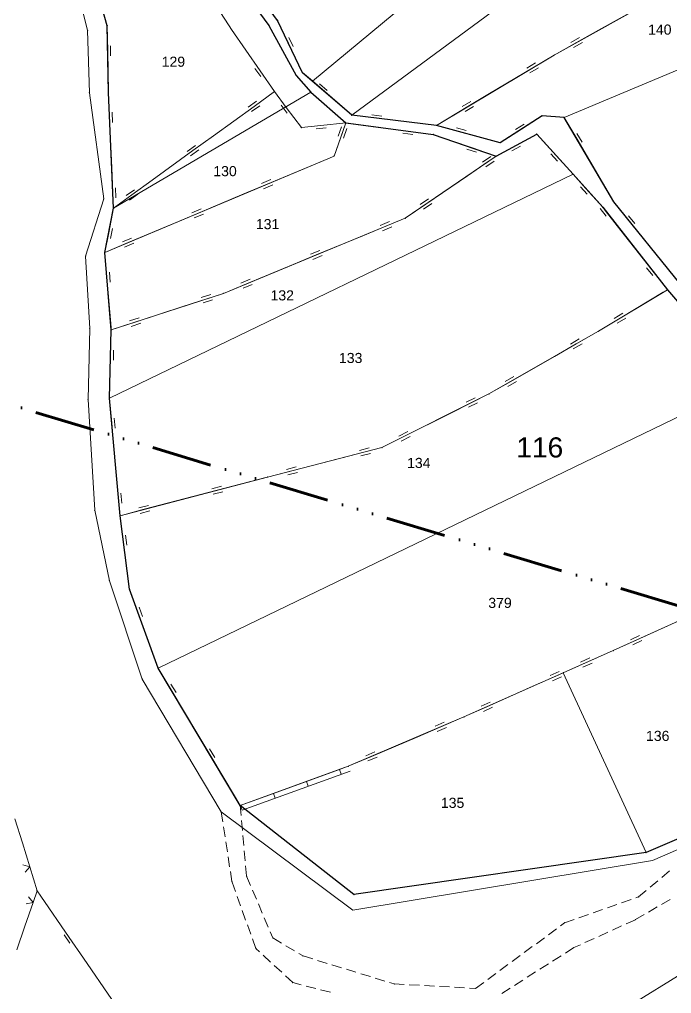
# Model space of a CAD drawing. Header units: millimetres. Extents: x 615240 to 617330, y 4151758 to 4153557.
# Drawn here: x 615885.1 to 616014.8, y 4151946.2 to 4152140 of the extents above; entities that cross this region are included whole.
import ezdxf
from ezdxf.xclip import XClip

# ---------------------------------------------------------------- set-up
doc = ezdxf.new("R2010")
doc.units = ezdxf.units.MM
doc.header["$XCLIPFRAME"] = 2
doc.linetypes.add('ACAD_ISO14W100', pattern=[24, 12, -3, 0, -3, 0, -3, 0, -3])
for name, color, linetype, lineweight in [('02_ADA_ALN_YENI', 7, 'Continuous', 30), ('02_ADA_NO_YENI', 18, 'Continuous', 0), ('03_PARSEL_ALN_ESKI', 18, 'Continuous', 0), ('03_PARSEL_ALN_YENI', 171, 'Continuous', 0), ('03_PARSEL_NO_ESKI', 5, 'Continuous', 0), ('03_PARSEL_SNR_YENI', 5, 'Continuous', 0), ('06_DETAY_SNR_KROKI', 4, 'Continuous', 0), ('06_DETAY_SNR_PAFTA', 26, 'Continuous', 0), ('07_SNRTIP_GECERLI', 30, 'Continuous', 0), ('07_SNRTIP_SABIT', 18, 'Continuous', 0), ('NOKTA_DETAY_YENI', 171, 'Continuous', 0), ('NOKTA_PARSEL_ESKI', 6, 'Continuous', 0), ('NOKTA_PARSEL_YENI', 30, 'Continuous', 0), ('TRAFO_BOLGE_TUM', 254, 'ACAD_ISO14W100', 70)]:
    doc.layers.add(name, color=color, linetype=linetype, lineweight=lineweight)
doc.styles.get("Standard").update_dxf_attribs({"font": 'Arial'})

# ---------------------------------------------------------------- blocks, each defined once
blk = doc.blocks.new('fggg')
at = {"layer": '02_ADA_ALN_YENI', "color": 252}
for points in [[(616092.15, 4152032.97, 0), (616070.96, 4152015.22, 0), (616060.19, 4152024.86, 0), (616051.53, 4152038.58, 0), (616041.07, 4152055.21, 0), (616031.74, 4152068.4, 0), (616025.85, 4152076.73, 0), (616022.21, 4152081.56, 0), (616016.48, 4152087.42, 0), (616003.3, 4152103.7, 0), (615993.45, 4152120.47, 0), (615989.03, 4152120.8, 0), (615980.7, 4152115.46, 0), (615968, 4152118.93, 0), (615951.16, 4152120.94, 0), (615943.35, 4152127.7, 0), (615941.4, 4152129.39, 0), (615936.44, 4152139.81, 0), (615927.62, 4152151.86, 0)], [(615926.23, 4152150.37, 0), (615934.71, 4152138.78, 0), (615940.12, 4152128.86, 0), (615943.01, 4152125.54, 0), (615950.01, 4152119.42, 0), (615967.37, 4152117.12, 0), (615979.93, 4152112.8, 0), (615987.98, 4152117.2, 0), (615995.18, 4152109.21, 0), (616001.09, 4152102.64, 0), (616013.97, 4152086.24, 0), (616023.84, 4152074.67, 0)], [(616036.44, 4151985.74, 0), (616009.71, 4151974.25, 0), (616009.71, 4151974.25, 0), (615951.61, 4151965.91, 0), (615929.01, 4151983.6, 0), (615912.67, 4152010.94, 0), (615907, 4152026.65, 0), (615905.09, 4152041.27, 0), (615902.99, 4152064.64, 0), (615903.35, 4152078.23, 0), (615902.08, 4152093.66, 0), (615903.8, 4152102.43, 0), (615902.78, 4152125.49, 0), (615902.56, 4152138.74, 0), (615898.87, 4152151.82, 0)]]:
    blk.add_polyline3d(points, dxfattribs=at)
at = {"layer": '03_PARSEL_ALN_ESKI', "color": 252}
for p in [(616012.73, 4152137.98), (615916, 4152131.59), (615926.27, 4152109.82), (615934.72, 4152099.28), (615937.65, 4152085.11), (615951.25, 4152072.65), (615964.81, 4152051.77), (615980.95, 4152023.93), (616012.33, 4151997.47), (615971.53, 4151984.15)]:
    blk.add_point(p, dxfattribs=at)
at = {"layer": '03_PARSEL_ALN_YENI', "color": 252}
for points in [[(615915.12, 4152161.26, 0), (615943.07, 4152175.57, 0), (615979, 4152193.67, 0), (615990.4, 4152200.5, 0), (615997.4, 4152203.52, 0), (616016.61, 4152193.34, 0), (616019.02, 4152191.17, 0), (616013.75, 4152186.14, 0), (615943.35, 4152127.7, 0), (615941.4, 4152129.39, 0), (615936.44, 4152139.81, 0), (615927.62, 4152151.86, 0), (615921.49, 4152155.69, 0), (615915.12, 4152161.26, 0)], [(615943.35, 4152127.7, 0), (616013.75, 4152186.14, 0), (616019.02, 4152191.17, 0), (616031.32, 4152180.08, 0), (615951.16, 4152120.94, 0), (615943.35, 4152127.7, 0)], [(616013.35, 4152145.17, 0), (615991.45, 4152132.92, 0), (615968, 4152118.93, 0), (615951.16, 4152120.94, 0), (616031.32, 4152180.08, 0), (616038.47, 4152170.92, 0), (616041.85, 4152166.59, 0), (616013.35, 4152145.17, 0)], [(616013.35, 4152145.17, 0), (616041.85, 4152166.59, 0), (616049.72, 4152156.35, 0), (616043.24, 4152150.42, 0), (616022.07, 4152132.47, 0), (615993.45, 4152120.47, 0), (615989.03, 4152120.8, 0), (615980.7, 4152115.46, 0), (615968, 4152118.93, 0), (615991.45, 4152132.92, 0), (616013.35, 4152145.17, 0)], [(615943.01, 4152125.54, 0), (615903.8, 4152102.43, 0), (615902.78, 4152125.49, 0), (615902.56, 4152138.74, 0), (615898.87, 4152151.82, 0), (615910.44, 4152153.27, 0), (615913.28, 4152159.76, 0), (615920.3, 4152154.08, 0), (615926.23, 4152150.37, 0), (615934.71, 4152138.78, 0), (615940.12, 4152128.86, 0), (615943.01, 4152125.54, 0)], [(615993.45, 4152120.47, 0), (616022.07, 4152132.47, 0), (616034.14, 4152116.02, 0), (616047.04, 4152098.79, 0), (616053.68, 4152086.71, 0), (616031.74, 4152068.4, 0), (616025.85, 4152076.73, 0), (616022.21, 4152081.56, 0), (616016.48, 4152087.42, 0), (616003.3, 4152103.7, 0), (615993.45, 4152120.47, 0)], [(615943.01, 4152125.54, 0), (615950.01, 4152119.42, 0), (615947.65, 4152112.82, 0), (615902.08, 4152093.66, 0), (615903.8, 4152102.43, 0), (615943.01, 4152125.54, 0)], [(615902.08, 4152093.66, 0), (615947.65, 4152112.82, 0), (615950.01, 4152119.42, 0), (615967.37, 4152117.12, 0), (615979.93, 4152112.8, 0), (615961.8, 4152100.45, 0), (615925.64, 4152085.51, 0), (615903.35, 4152078.23, 0), (615902.08, 4152093.66, 0)], [(615995.18, 4152109.21, 0), (615902.99, 4152064.64, 0), (615903.35, 4152078.23, 0), (615925.64, 4152085.51, 0), (615961.8, 4152100.45, 0), (615979.93, 4152112.8, 0), (615987.98, 4152117.2, 0), (615995.18, 4152109.21, 0)], [(616001.09, 4152102.64, 0), (616013.97, 4152086.24, 0), (616000.25, 4152077.98, 0), (615978.47, 4152065.5, 0), (615957.19, 4152054.82, 0), (615934.45, 4152048.94, 0), (615905.09, 4152041.27, 0), (615902.99, 4152064.64, 0), (615995.18, 4152109.21, 0), (616001.09, 4152102.64, 0)], [(616028.92, 4152067.14, 0), (615912.67, 4152010.94, 0), (615907, 4152026.65, 0), (615905.09, 4152041.27, 0), (615934.45, 4152048.94, 0), (615957.19, 4152054.82, 0), (615978.47, 4152065.5, 0), (616000.25, 4152077.98, 0), (616013.97, 4152086.24, 0), (616023.84, 4152074.67, 0), (616028.92, 4152067.14, 0)], [(615912.67, 4152010.94, 0), (616028.92, 4152067.14, 0), (616050.3, 4152035.48, 0), (616033.33, 4152028.17, 0), (616016.83, 4152020.65, 0), (616003.2, 4152014.44, 0), (615993.25, 4152010.02, 0), (615973.48, 4152001.24, 0), (615950.49, 4151991.42, 0), (615929.01, 4151983.6, 0), (615912.67, 4152010.94, 0)], [(616009.71, 4151974.25, 0), (615993.25, 4152010.02, 0), (616003.2, 4152014.44, 0), (616016.83, 4152020.65, 0), (616036.44, 4151985.74, 0), (616009.71, 4151974.25, 0)], [(616009.71, 4151974.25, 0), (615951.61, 4151965.91, 0), (615929.01, 4151983.6, 0), (615950.49, 4151991.42, 0), (615973.48, 4152001.24, 0), (615993.25, 4152010.02, 0), (616009.71, 4151974.25, 0)]]:
    blk.add_polyline3d(points, close=True, dxfattribs=at)
at = {"layer": '03_PARSEL_SNR_YENI', "color": 252}
for p, q in [((615900.23, 4152147.01, 0.95), (615902.56, 4152138.74, 0.95)), ((615930.57, 4152147.82, 0.95), (615936.44, 4152139.81, 0.95)), ((616008.98, 4152142.73, 0.95), (616000.26, 4152137.85, 0.95)), ((615902.56, 4152138.74, 0.95), (615902.64, 4152133.74, 0.95)), ((615936.44, 4152139.81, 0.95), (615938.59, 4152135.29, 0.95)), ((616000.26, 4152137.85, 0.95), (615995.89, 4152135.41, 0.95)), ((615903.19, 4152134.75, 0.95), (615903.22, 4152132.75, 0.95)), ((615938.59, 4152135.29, 0.95), (615941.4, 4152129.39, 0.95)), ((615938.66, 4152136.44, 0.95), (615939.52, 4152134.63, 0.95)), ((615995.89, 4152135.41, 0.95), (615991.45, 4152132.92, 0.95)), ((615996.49, 4152136.39, 0.95), (615994.74, 4152135.41, 0.95)), ((615997.04, 4152135.41, 0.95), (615995.29, 4152134.43, 0.95)), ((615902.64, 4152133.74, 0.95), (615902.78, 4152125.49, 0.95)), ((615991.45, 4152132.92, 0.95), (615987.16, 4152130.36, 0.95)), ((615987.73, 4152131.36, 0.95), (615986.01, 4152130.33, 0.95)), ((615941.4, 4152129.39, 0.95), (615945.18, 4152126.12, 0.95)), ((615987.16, 4152130.36, 0.95), (615978.57, 4152125.24, 0.95)), ((615988.3, 4152130.39, 0.95), (615986.59, 4152129.37, 0.95)), ((615944.79, 4152127.2, 0.95), (615946.3, 4152125.89, 0.95)), ((615902.78, 4152125.49, 0.95), (615903, 4152120.49, 0.95)), ((615945.18, 4152126.12, 0.95), (615951.16, 4152120.94, 0.95)), ((615978.57, 4152125.24, 0.95), (615974.27, 4152122.68, 0.95)), ((615974.84, 4152123.67, 0.95), (615973.13, 4152122.65, 0.95)), ((615903.52, 4152121.52, 0.95), (615903.61, 4152119.52, 0.95)), ((615974.27, 4152122.68, 0.95), (615968, 4152118.93, 0.95)), ((615975.42, 4152122.71, 0.95), (615973.7, 4152121.68, 0.95)), ((615903, 4152120.49, 0.95), (615903.45, 4152110.5, 0.95)), ((615949.33, 4152117.53, 0.95), (615950.01, 4152119.42, 0.95)), ((615952.5, 4152119.09, 0.95), (615950.01, 4152119.42, 0.95)), ((615951.16, 4152120.94, 0.95), (615956.12, 4152120.35, 0.95)), ((615955.19, 4152121.03, 0.95), (615957.18, 4152120.79, 0.95)), ((615956.12, 4152120.35, 0.95), (615966.05, 4152119.17, 0.95)), ((615966.05, 4152119.17, 0.95), (615968, 4152118.93, 0.95)), ((615983.76, 4152118.09, 0.95), (615985.45, 4152119.17, 0.95)), ((615984.91, 4152118.16, 0.95), (615989.03, 4152120.8, 0.95)), ((615989.03, 4152120.8, 0.95), (615993.45, 4152120.47, 0.95)), ((615993.45, 4152120.47, 0.95), (615995.98, 4152116.16, 0.95)), ((615947.65, 4152112.82, 0.95), (615949.33, 4152117.53, 0.95)), ((615948.46, 4152116.77, 0.95), (615949.14, 4152118.66, 0.95)), ((615949.52, 4152116.4, 0.95), (615950.2, 4152118.28, 0.95)), ((615962.41, 4152117.78, 0.95), (615952.5, 4152119.09, 0.95)), ((615963.33, 4152117.09, 0.95), (615961.35, 4152117.35, 0.95)), ((615967.37, 4152117.12, 0.95), (615962.41, 4152117.78, 0.95)), ((615968, 4152118.93, 0.95), (615972.82, 4152117.62, 0.95)), ((615972, 4152118.42, 0.95), (615973.93, 4152117.89, 0.95)), ((615972.82, 4152117.62, 0.95), (615980.7, 4152115.46, 0.95)), ((615980.7, 4152115.46, 0.95), (615984.91, 4152118.16, 0.95)), ((615987.98, 4152117.2, 0.95), (615983.59, 4152114.8, 0.95)), ((615991.83, 4152112.92, 0.95), (615987.98, 4152117.2, 0.95)), ((615995.96, 4152117.31, 0.95), (615996.97, 4152115.58, 0.95)), ((615975.2, 4152114.43, 0.95), (615967.37, 4152117.12, 0.95)), ((615995.98, 4152116.16, 0.95), (616001.04, 4152107.54, 0.95)), ((615975.97, 4152113.57, 0.95), (615974.08, 4152114.22, 0.95)), ((615979.93, 4152112.8, 0.95), (615975.2, 4152114.43, 0.95)), ((615983.59, 4152114.8, 0.95), (615979.93, 4152112.8, 0.95)), ((615984.74, 4152114.79, 0.95), (615982.99, 4152113.83, 0.95)), ((615943.56, 4152111.1, 0.95), (615947.65, 4152112.82, 0.95)), ((615974.19, 4152108.89, 0.95), (615978.33, 4152111.71, 0.95)), ((615977.18, 4152111.61, 0.95), (615978.84, 4152112.73, 0.95)), ((615977.82, 4152110.68, 0.95), (615979.47, 4152111.8, 0.95)), ((615978.33, 4152111.71, 0.95), (615979.93, 4152112.8, 0.95)), ((615992.08, 4152111.8, 0.95), (615990.74, 4152113.29, 0.95)), ((615995.18, 4152109.21, 0.95), (615991.83, 4152112.92, 0.95)), ((615903.45, 4152110.5, 0.95), (615903.67, 4152105.51, 0.95)), ((615934.35, 4152107.23, 0.95), (615943.56, 4152111.1, 0.95)), ((615933.21, 4152107.36, 0.95), (615935.05, 4152108.13, 0.95)), ((615965.93, 4152103.26, 0.95), (615974.19, 4152108.89, 0.95)), ((615997.74, 4152106.35, 0.95), (615995.18, 4152109.21, 0.95)), ((616001.04, 4152107.54, 0.95), (616003.3, 4152103.7, 0.95)), ((615904.18, 4152106.53, 0.95), (615904.27, 4152104.54, 0.95)), ((615929.74, 4152105.29, 0.95), (615934.35, 4152107.23, 0.95)), ((615933.64, 4152106.32, 0.95), (615935.49, 4152107.09, 0.95)), ((615997.99, 4152105.23, 0.95), (615996.65, 4152106.72, 0.95)), ((616001.09, 4152102.64, 0.95), (615997.74, 4152106.35, 0.95)), ((615903.67, 4152105.51, 0.95), (615903.8, 4152102.43, 0.95)), ((615920.52, 4152101.41, 0.95), (615929.74, 4152105.29, 0.95)), ((615964.79, 4152103.16, 0.95), (615966.44, 4152104.29, 0.95)), ((616003.3, 4152103.7, 0.95), (616006.44, 4152099.82, 0.95)), ((615903.8, 4152102.43, 0.95), (615902.84, 4152097.52, 0.95)), ((615919.38, 4152101.54, 0.95), (615921.22, 4152102.32, 0.95)), ((615961.8, 4152100.45, 0.95), (615965.93, 4152103.26, 0.95)), ((615965.42, 4152102.23, 0.95), (615967.07, 4152103.36, 0.95)), ((616001.79, 4152100.83, 0.95), (616000.55, 4152102.41, 0.95)), ((616001.61, 4152101.97, 0.95), (616001.09, 4152102.64, 0.95)), ((616004.7, 4152098.04, 0.95), (616001.61, 4152101.97, 0.95)), ((615915.91, 4152099.47, 0.95), (615920.52, 4152101.41, 0.95)), ((615919.81, 4152100.51, 0.95), (615921.66, 4152101.28, 0.95)), ((615956.85, 4152099.01, 0.95), (615958.69, 4152099.77, 0.95)), ((615957.98, 4152098.87, 0.95), (615961.8, 4152100.45, 0.95)), ((616006.25, 4152100.95, 0.95), (616007.51, 4152099.39, 0.95)), ((616006.44, 4152099.82, 0.95), (616012.74, 4152092.05, 0.95)), ((615903.58, 4152098.39, 0.95), (615903.2, 4152096.43, 0.95)), ((615906.69, 4152095.6, 0.95), (615915.91, 4152099.47, 0.95)), ((615953.36, 4152096.96, 0.95), (615957.98, 4152098.87, 0.95)), ((615957.27, 4152097.97, 0.95), (615959.12, 4152098.74, 0.95)), ((616010.88, 4152090.17, 0.95), (616004.7, 4152098.04, 0.95)), ((615902.84, 4152097.52, 0.95), (615902.08, 4152093.66, 0.95)), ((615905.55, 4152095.73, 0.95), (615907.39, 4152096.51, 0.95)), ((615944.12, 4152093.15, 0.95), (615953.36, 4152096.96, 0.95)), ((615902.08, 4152093.66, 0.95), (615906.69, 4152095.6, 0.95)), ((615905.99, 4152094.69, 0.95), (615907.83, 4152095.47, 0.95)), ((615942.98, 4152093.28, 0.95), (615944.83, 4152094.05, 0.95)), ((615902.08, 4152093.66, 0.95), (615902.49, 4152088.68, 0.95)), ((615939.5, 4152091.24, 0.95), (615944.12, 4152093.15, 0.95)), ((615943.41, 4152092.24, 0.95), (615945.26, 4152093.01, 0.95)), ((616012.74, 4152092.05, 0.95), (616015.88, 4152088.16, 0.95)), ((615930.26, 4152087.42, 0.95), (615939.5, 4152091.24, 0.95)), ((616011.05, 4152089.04, 0.95), (616009.82, 4152090.61, 0.95)), ((616013.97, 4152086.24, 0.95), (616010.88, 4152090.17, 0.95)), ((615902.49, 4152088.68, 0.95), (615903.32, 4152078.71, 0.95)), ((615902.97, 4152089.72, 0.95), (615903.14, 4152087.73, 0.95)), ((615929.12, 4152087.56, 0.95), (615930.97, 4152088.32, 0.95)), ((615925.64, 4152085.51, 0.95), (615930.26, 4152087.42, 0.95)), ((615929.55, 4152086.52, 0.95), (615931.4, 4152087.28, 0.95)), ((616013.1, 4152085.72, 0.95), (616013.97, 4152086.24, 0.95)), ((616014.1, 4152086.08, 0.95), (616013.97, 4152086.24, 0.95)), ((615917.61, 4152082.89, 0.95), (615922.37, 4152084.44, 0.95)), ((615921.24, 4152084.67, 0.95), (615923.14, 4152085.29, 0.95)), ((615922.37, 4152084.44, 0.95), (615925.64, 4152085.51, 0.95)), ((616004.54, 4152080.56, 0.95), (616013.1, 4152085.72, 0.95)), ((616020.6, 4152078.47, 0.95), (616014.1, 4152086.08, 0.95)), ((615908.11, 4152079.79, 0.95), (615917.61, 4152082.89, 0.95)), ((615921.59, 4152083.6, 0.95), (615923.49, 4152084.22, 0.95)), ((615906.98, 4152080.01, 0.95), (615908.88, 4152080.63, 0.95)), ((616000.25, 4152077.98, 0.95), (616004.54, 4152080.56, 0.95)), ((616003.39, 4152080.53, 0.95), (616005.1, 4152081.56, 0.95)), ((616003.97, 4152079.56, 0.95), (616005.68, 4152080.6, 0.95)), ((615903.32, 4152078.71, 0.95), (615903.35, 4152078.23, 0.95)), ((615903.35, 4152078.23, 0.95), (615908.11, 4152079.79, 0.95)), ((615907.33, 4152078.94, 0.95), (615909.23, 4152079.56, 0.95)), ((615903.35, 4152078.23, 0.95), (615903.22, 4152073.24, 0.95)), ((615995.82, 4152075.44, 0.95), (616000.25, 4152077.98, 0.95)), ((615991.48, 4152072.96, 0.95), (615995.82, 4152075.44, 0.95)), ((615994.67, 4152075.43, 0.95), (615996.41, 4152076.43, 0.95)), ((615995.23, 4152074.46, 0.95), (615996.97, 4152075.45, 0.95)), ((615903.22, 4152073.24, 0.95), (615902.99, 4152064.64, 0.95)), ((615903.81, 4152074.22, 0.95), (615903.76, 4152072.22, 0.95)), ((615982.8, 4152067.99, 0.95), (615991.48, 4152072.96, 0.95)), ((615981.66, 4152067.98, 0.95), (615983.39, 4152068.97, 0.95)), ((615978.47, 4152065.5, 0.95), (615982.8, 4152067.99, 0.95)), ((615982.22, 4152067, 0.95), (615983.95, 4152068, 0.95)), ((615975.06, 4152063.79, 0.95), (615978.47, 4152065.5, 0.95)), ((615902.99, 4152064.64, 0.95), (615903.44, 4152059.66, 0.95)), ((615970.6, 4152061.55, 0.95), (615975.06, 4152063.79, 0.95)), ((615973.92, 4152063.85, 0.95), (615975.71, 4152064.75, 0.95)), ((615974.42, 4152062.84, 0.95), (615976.21, 4152063.74, 0.95)), ((615961.66, 4152057.07, 0.95), (615970.6, 4152061.55, 0.95)), ((615903.44, 4152059.66, 0.95), (615904.33, 4152049.7, 0.95)), ((615903.91, 4152060.7, 0.95), (615904.09, 4152058.71, 0.95)), ((615960.51, 4152057.12, 0.95), (615962.3, 4152058.02, 0.95)), ((615957.19, 4152054.82, 0.95), (615961.66, 4152057.07, 0.95)), ((615961.02, 4152056.11, 0.95), (615962.8, 4152057.01, 0.95)), ((615948.98, 4152052.7, 0.95), (615953.82, 4152053.95, 0.95)), ((615952.71, 4152054.24, 0.95), (615954.64, 4152054.75, 0.95)), ((615952.99, 4152053.16, 0.95), (615954.93, 4152053.66, 0.95)), ((615953.82, 4152053.95, 0.95), (615957.19, 4152054.82, 0.95)), ((615939.29, 4152050.2, 0.95), (615948.98, 4152052.7, 0.95)), ((615904.33, 4152049.7, 0.95), (615904.78, 4152044.72, 0.95)), ((615934.45, 4152048.94, 0.95), (615939.29, 4152050.2, 0.95)), ((615938.19, 4152050.49, 0.95), (615940.12, 4152050.99, 0.95)), ((615938.47, 4152049.4, 0.95), (615940.4, 4152049.9, 0.95)), ((615924.44, 4152046.33, 0.95), (615934.11, 4152048.86, 0.95)), ((615934.11, 4152048.86, 0.95), (615934.45, 4152048.94, 0.95)), ((615905.25, 4152045.76, 0.95), (615905.43, 4152043.77, 0.95)), ((615919.6, 4152045.06, 0.95), (615924.44, 4152046.33, 0.95)), ((615923.33, 4152046.62, 0.95), (615925.26, 4152047.12, 0.95)), ((615923.61, 4152045.53, 0.95), (615925.55, 4152046.04, 0.95)), ((615904.78, 4152044.72, 0.95), (615905.09, 4152041.27, 0.95)), ((615909.92, 4152042.54, 0.95), (615919.6, 4152045.06, 0.95)), ((615905.09, 4152041.27, 0.95), (615909.92, 4152042.54, 0.95)), ((615908.81, 4152042.83, 0.95), (615910.75, 4152043.33, 0.95)), ((615909.1, 4152041.74, 0.95), (615911.03, 4152042.24, 0.95)), ((615905.09, 4152041.27, 0.95), (615905.74, 4152036.31, 0.95)), ((615905.74, 4152036.31, 0.95), (615907, 4152026.65, 0.95)), ((615906.16, 4152037.38, 0.95), (615906.42, 4152035.39, 0.95)), ((615907, 4152026.65, 0.95), (615908.7, 4152021.95, 0.95)), ((615908.89, 4152023.08, 0.95), (615909.57, 4152021.2, 0.95)), ((615908.7, 4152021.95, 0.95), (615912.09, 4152012.54, 0.95)), ((616007.75, 4152016.52, 0.95), (616016.83, 4152020.65, 0.95)), ((616003.2, 4152014.44, 0.95), (616007.75, 4152016.52, 0.95)), ((616006.61, 4152016.61, 0.95), (616008.43, 4152017.44, 0.95)), ((616007.08, 4152015.59, 0.95), (616008.9, 4152016.42, 0.95)), ((615912.09, 4152012.54, 0.95), (615912.67, 4152010.94, 0.95)), ((615996.68, 4152012.16, 0.95), (615998.51, 4152012.97, 0.95)), ((615997.82, 4152012.05, 0.95), (616003.2, 4152014.44, 0.95)), ((615912.67, 4152010.94, 0.95), (615915.24, 4152006.64, 0.95)), ((615993.25, 4152010.02, 0.95), (615997.82, 4152012.05, 0.95)), ((615997.14, 4152011.13, 0.95), (615998.97, 4152011.95, 0.95)), ((615987.19, 4152007.33, 0.95), (615991.76, 4152009.36, 0.95)), ((615990.61, 4152009.47, 0.95), (615992.44, 4152010.28, 0.95)), ((615991.07, 4152008.44, 0.95), (615992.9, 4152009.25, 0.95)), ((615991.76, 4152009.36, 0.95), (615993.25, 4152010.02, 0.95)), ((615915.21, 4152007.79, 0.95), (615916.23, 4152006.07, 0.95)), ((615978.05, 4152003.27, 0.95), (615987.19, 4152007.33, 0.95)), ((615915.24, 4152006.64, 0.95), (615920.37, 4151998.06, 0.95)), ((615973.48, 4152001.24, 0.95), (615978.05, 4152003.27, 0.95)), ((615976.91, 4152003.38, 0.95), (615978.73, 4152004.19, 0.95)), ((615977.36, 4152002.35, 0.95), (615979.19, 4152003.16, 0.95)), ((615968.89, 4151999.28, 0.95), (615973.48, 4152001.24, 0.95)), ((615964.29, 4151997.31, 0.95), (615968.89, 4151999.28, 0.95)), ((615967.75, 4151999.4, 0.95), (615969.58, 4152000.19, 0.95)), ((615968.19, 4151998.37, 0.95), (615970.03, 4151999.15, 0.95)), ((615920.37, 4151998.06, 0.95), (615922.93, 4151993.77, 0.95)), ((615955.09, 4151993.39, 0.95), (615964.29, 4151997.31, 0.95)), ((615922.9, 4151994.91, 0.95), (615923.93, 4151993.2, 0.95)), ((615922.93, 4151993.77, 0.95), (615928.06, 4151985.18, 0.95)), ((615950.49, 4151991.42, 0.95), (615955.09, 4151993.39, 0.95)), ((615953.95, 4151993.51, 0.95), (615955.79, 4151994.3, 0.95)), ((615954.39, 4151992.48, 0.95), (615956.23, 4151993.26, 0.95)), ((615948.74, 4151990.79, 0.95), (615950.49, 4151991.42, 0.95)), ((615929.35, 4151982.66, 0.95), (615950.84, 4151990.48, 0.95)), ((615942.17, 4151988.39, 0.95), (615948.74, 4151990.79, 0.95)), ((615948.74, 4151990.79, 0.95), (615949.09, 4151989.85, 0.95)), ((615935.59, 4151985.99, 0.95), (615942.17, 4151988.39, 0.95)), ((615942.17, 4151988.39, 0.95), (615942.51, 4151987.45, 0.95)), ((615929.01, 4151983.6, 0.95), (615935.59, 4151985.99, 0.95)), ((615935.59, 4151985.99, 0.95), (615935.93, 4151985.05, 0.95)), ((615928.06, 4151985.18, 0.95), (615929.01, 4151983.6, 0.95)), ((615929.01, 4151983.6, 0.95), (615929.35, 4151982.66, 0.95))]:
    blk.add_line(p, q, dxfattribs=at)
for p in [(615902.56, 4152138.74, 616), (615902.56, 4152138.74, 616), (615936.44, 4152139.81, 624.35), (615936.44, 4152139.81, 624.35), (615991.45, 4152132.92, 625.67), (615991.45, 4152132.92, 625.67), (615941.4, 4152129.39, 624.37), (615941.4, 4152129.39, 624.37), (615902.78, 4152125.49, 616.13), (615902.78, 4152125.49, 616.13), (615950.01, 4152119.42, 624.81), (615950.01, 4152119.42, 624.81), (615951.16, 4152120.94, 624.34), (615951.16, 4152120.94, 624.34), (615989.03, 4152120.8, 625.47), (615989.03, 4152120.8, 625.47), (615993.45, 4152120.47, 625.47), (615993.45, 4152120.47, 625.7), (615968, 4152118.93, 624.36), (615968, 4152118.93, 624.36), (615968, 4152118.93, 624.36), (615987.98, 4152117.2, 624.29), (615987.98, 4152117.2, 624.29), (615967.37, 4152117.12, 623.97), (615967.37, 4152117.12, 623.97), (615980.7, 4152115.46, 624.64), (615980.7, 4152115.46, 624.64), (615947.65, 4152112.82, 616.53), (615947.65, 4152112.82, 616.53), (615979.93, 4152112.8, 624.3), (615979.93, 4152112.8, 624.3), (615979.93, 4152112.8, 624.3), (615995.18, 4152109.21, 624.42), (615995.18, 4152109.21, 624.29), (616003.3, 4152103.7, 625.7), (616003.3, 4152103.7, 625.7), (615903.8, 4152102.43, 634.98), (615903.8, 4152102.43, 634.98), (616001.09, 4152102.64, 624.42), (616001.09, 4152102.64, 624.42), (615961.8, 4152100.45, 625.48), (615961.8, 4152100.45, 625.48), (615902.08, 4152093.66, 617.21), (615902.08, 4152093.66, 617.21), (615902.08, 4152093.66, 617.21), (616013.97, 4152086.24, 624.26), (616013.97, 4152086.24, 624.26), (616013.97, 4152086.24, 624.26), (615925.64, 4152085.51, 617.23), (615925.64, 4152085.51, 617.23), (615903.35, 4152078.23, 617.17), (615903.35, 4152078.23, 617.17), (615903.35, 4152078.23, 617.17), (616000.25, 4152077.98, 623.51), (616000.25, 4152077.98, 623.51), (615978.47, 4152065.5, 622.25), (615978.47, 4152065.5, 622.25), (615902.99, 4152064.64, 617.02), (615902.99, 4152064.64, 617.02), (615957.19, 4152054.82, 617.45), (615957.19, 4152054.82, 617.45), (615934.45, 4152048.94, 617.35), (615934.45, 4152048.94, 617.35), (615905.09, 4152041.27, 617.1), (615905.09, 4152041.27, 617.1), (615905.09, 4152041.27, 617.1), (615907, 4152026.65, 617.16), (615907, 4152026.65, 617.16), (616003.2, 4152014.44, 622.09), (616003.2, 4152014.44, 622.09), (615912.67, 4152010.94, 617.61), (615912.67, 4152010.94, 617.61), (615993.25, 4152010.02, 620.51), (615993.25, 4152010.02, 622.09), (615973.48, 4152001.24, 620.51), (615973.48, 4152001.24, 620.51), (615950.49, 4151991.42, 619.62), (615950.49, 4151991.42, 619.62), (615929.01, 4151983.6, 618.41), (615929.01, 4151983.6, 618.41)]:
    blk.add_point(p, dxfattribs=at)
at = {"layer": '06_DETAY_SNR_KROKI', "color": 252}
for p, q in [((615926.8, 4152138.71, 0.95), (615924.09, 4152142.91, 0.95)), ((615927.28, 4152138, 0.95), (615926.8, 4152138.71, 0.95)), ((615932.95, 4152129.77, 0.95), (615927.28, 4152138, 0.95)), ((615933.06, 4152128.62, 0.95), (615931.92, 4152130.27, 0.95)), ((615935.79, 4152125.65, 0.95), (615932.95, 4152129.77, 0.95)), ((615935.79, 4152125.65, 0.95), (615931.74, 4152122.71, 0.95)), ((615938.16, 4152122.48, 0.95), (615935.79, 4152125.65, 0.95)), ((615932.22, 4152123.75, 0.95), (615930.6, 4152122.58, 0.95)), ((615931.74, 4152122.71, 0.95), (615923.65, 4152116.83, 0.95)), ((615932.88, 4152122.84, 0.95), (615931.26, 4152121.67, 0.95)), ((615938.3, 4152121.34, 0.95), (615937.11, 4152122.94, 0.95)), ((615941.15, 4152118.47, 0.95), (615938.16, 4152122.48, 0.95)), ((615950.01, 4152119.42, 0.95), (615945.04, 4152118.89, 0.95)), ((615945.04, 4152118.89, 0.95), (615941.15, 4152118.47, 0.95)), ((615946.09, 4152118.44, 0.95), (615944.1, 4152118.22, 0.95)), ((615923.65, 4152116.83, 0.95), (615919.6, 4152113.9, 0.95)), ((615919.6, 4152113.9, 0.95), (615911.51, 4152108.02, 0.95)), ((615920.08, 4152114.94, 0.95), (615918.46, 4152113.76, 0.95)), ((615920.74, 4152114.03, 0.95), (615919.12, 4152112.85, 0.95)), ((615911.51, 4152108.02, 0.95), (615907.46, 4152105.08, 0.95)), ((615907.94, 4152106.13, 0.95), (615906.32, 4152104.95, 0.95)), ((615907.46, 4152105.08, 0.95), (615903.8, 4152102.43, 0.95)), ((615908.6, 4152105.22, 0.95), (615906.99, 4152104.04, 0.95)), ((615885.66, 4151976.21, 0.95), (615884.19, 4151980.98, 0.95)), ((615887.13, 4151971.43, 0.95), (615885.66, 4151976.21, 0.95)), ((615885.75, 4151971.79, 0.95), (615887.13, 4151971.43, 0.95)), ((615887.13, 4151971.43, 0.95), (615886.19, 4151970.35, 0.95)), ((615888.6, 4151966.65, 0.95), (615887.13, 4151971.43, 0.95)), ((615887.81, 4151964.35, 0.95), (615888.6, 4151966.65, 0.95)), ((615889.32, 4151965.61, 0.95), (615888.6, 4151966.65, 0.95)), ((615886.17, 4151959.63, 0.95), (615887.81, 4151964.35, 0.95)), ((615887.81, 4151964.35, 0.95), (615886.41, 4151964.04, 0.95)), ((615886.9, 4151965.46, 0.95), (615887.81, 4151964.35, 0.95)), ((615894.98, 4151957.36, 0.95), (615889.32, 4151965.61, 0.95)), ((615884.54, 4151954.9, 0.95), (615886.17, 4151959.63, 0.95)), ((615895.08, 4151956.22, 0.95), (615893.95, 4151957.87, 0.95)), ((615897.81, 4151953.24, 0.95), (615894.98, 4151957.36, 0.95)), ((615903.47, 4151945, 0.95), (615897.81, 4151953.24, 0.95))]:
    blk.add_line(p, q, dxfattribs=at)
for p in [(615926.8, 4152138.71, 616.35), (615926.8, 4152138.71, 616.35), (615935.79, 4152125.65, 616.45), (615935.79, 4152125.65, 616.45), (615935.79, 4152125.65, 616.45), (615950.01, 4152119.42, 624.81), (615941.15, 4152118.47, 617.83), (615941.15, 4152118.47, 617.83), (615903.8, 4152102.43, 634.98), (615888.6, 4151966.65, 620.27), (615888.6, 4151966.65, 620.27), (615888.6, 4151966.65, 620.27)]:
    blk.add_point(p, dxfattribs=at)
at = {"layer": '06_DETAY_SNR_PAFTA', "color": 252}
for p, q in [((615898.65, 4152137.79, 615.15), (615894.83, 4152152.77, 615.35)), ((615899, 4152125.43, 615.8), (615898.65, 4152137.79, 615.15)), ((615901.86, 4152104.28, 616.69), (615899, 4152125.43, 615.8)), ((615898.25, 4152092.93, 616.9), (615901.86, 4152104.28, 616.69)), ((615899.05, 4152078.53, 617.12), (615898.25, 4152092.93, 616.9)), ((615898.74, 4152064.42, 616.18), (615899.05, 4152078.53, 617.12)), ((615900.05, 4152042.35, 616.29), (615898.74, 4152064.42, 616.18)), ((615902.99, 4152028.33, 617.12), (615900.05, 4152042.35, 616.29)), ((615909.52, 4152008.77, 616.75), (615902.99, 4152028.33, 617.12)), ((615925.23, 4151982.35, 617.51), (615909.52, 4152008.77, 616.75)), ((615929.01, 4151983.6, 0.95), (615929.19, 4151981.6, 0.95)), ((616011.02, 4151972.7, 399.13), (616039.34, 4151984.95, 435.74)), ((615925.23, 4151982.35, 617.51), (615951.37, 4151962.82, 417.9)), ((615925.53, 4151980.34, 0.95), (615925.23, 4151982.32, 0.95)), ((615929.27, 4151980.61, 0.95), (615929.45, 4151978.62, 0.95)), ((616004.71, 4151942.73, 510.91), (616067.32, 4151981.36, 489.26)), ((615925.98, 4151977.38, 0.95), (615925.68, 4151979.35, 0.95)), ((615926.44, 4151974.41, 0.95), (615926.14, 4151976.39, 0.95)), ((615929.54, 4151977.62, 0.95), (615929.71, 4151975.63, 0.95)), ((615929.8, 4151974.63, 0.95), (615929.97, 4151972.64, 0.95)), ((615926.89, 4151971.44, 0.95), (615926.59, 4151973.42, 0.95)), ((615951.37, 4151962.82, 417.9), (616011.02, 4151972.7, 399.13)), ((615927.34, 4151968.48, 0.95), (615927.04, 4151970.46, 0.95)), ((615930.06, 4151971.64, 0.95), (615930.24, 4151969.65, 0.95)), ((616012.82, 4151969.31, 0.95), (616014.35, 4151970.6, 0.95)), ((615928.05, 4151966.48, 0.95), (615927.38, 4151968.36, 0.95)), ((615930.25, 4151969.56, 0.95), (615931.03, 4151967.72, 0.95)), ((616010.53, 4151967.37, 0.95), (616012.05, 4151968.66, 0.95)), ((615931.42, 4151966.8, 0.95), (615932.21, 4151964.96, 0.95)), ((616008.23, 4151965.44, 0.95), (616009.76, 4151966.73, 0.95)), ((615929.06, 4151963.66, 0.95), (615928.39, 4151965.54, 0.95)), ((616004.84, 4151964.25, 0.95), (616006.73, 4151964.91, 0.95)), ((616007.67, 4151965.24, 0.95), (616008.23, 4151965.44, 0.95)), ((616014.52, 4151964.94, 0.95), (616012.79, 4151963.93, 0.95)), ((615930.07, 4151960.83, 0.95), (615929.4, 4151962.72, 0.95)), ((615932.6, 4151964.04, 0.95), (615933.38, 4151962.2, 0.95)), ((615999.18, 4151962.26, 0.95), (616001.06, 4151962.92, 0.95)), ((616002.01, 4151963.26, 0.95), (616003.9, 4151963.92, 0.95)), ((616011.92, 4151963.43, 0.95), (616010.2, 4151962.42, 0.95)), ((615933.77, 4151961.28, 0.95), (615934.56, 4151959.44, 0.95)), ((615992.72, 4151959.69, 0.95), (615993.51, 4151960.28, 0.95)), ((615993.51, 4151960.28, 0.95), (615995.4, 4151960.94, 0.95)), ((615996.35, 4151961.27, 0.95), (615998.23, 4151961.93, 0.95)), ((616007.58, 4151960.89, 0.95), (616005.76, 4151960.07, 0.95)), ((616009.33, 4151961.92, 0.95), (616007.6, 4151960.91, 0.95)), ((615931.09, 4151958.01, 0.95), (615930.41, 4151959.89, 0.95)), ((615934.95, 4151958.52, 0.95), (615935.48, 4151957.27, 0.95)), ((615990.3, 4151957.91, 0.95), (615991.91, 4151959.1, 0.95)), ((616002.11, 4151958.41, 0.95), (616000.29, 4151957.59, 0.95)), ((616004.85, 4151959.65, 0.95), (616003.02, 4151958.83, 0.95)), ((615932.1, 4151955.18, 0.95), (615931.42, 4151957.07, 0.95)), ((615935.48, 4151957.27, 0.95), (615937.2, 4151956.24, 0.95)), ((615987.89, 4151956.13, 0.95), (615989.5, 4151957.32, 0.95)), ((615999.38, 4151957.17, 0.95), (615997.56, 4151956.35, 0.95)), ((615932.83, 4151954.5, 0.95), (615932.1, 4151955.18, 0.95)), ((615938.06, 4151955.73, 0.95), (615939.78, 4151954.71, 0.95)), ((615985.47, 4151954.35, 0.95), (615987.08, 4151955.54, 0.95)), ((615995.34, 4151955.34, 0.95), (615993.66, 4151954.26, 0.95)), ((615996.65, 4151955.93, 0.95), (615995.34, 4151955.34, 0.95)), ((615935.03, 4151952.47, 0.95), (615933.56, 4151953.83, 0.95)), ((615940.64, 4151954.2, 0.95), (615941.5, 4151953.68, 0.95)), ((615941.5, 4151953.68, 0.95), (615943.42, 4151953.1, 0.95)), ((615944.37, 4151952.8, 0.95), (615946.28, 4151952.21, 0.95)), ((615983.06, 4151952.57, 0.95), (615984.67, 4151953.76, 0.95)), ((615992.81, 4151953.73, 0.95), (615991.12, 4151952.66, 0.95)), ((615937.24, 4151950.43, 0.95), (615935.77, 4151951.79, 0.95)), ((615947.24, 4151951.92, 0.95), (615949.15, 4151951.33, 0.95)), ((615950.11, 4151951.04, 0.95), (615952.02, 4151950.45, 0.95)), ((615980.64, 4151950.79, 0.95), (615982.25, 4151951.98, 0.95)), ((615990.28, 4151952.12, 0.95), (615988.59, 4151951.05, 0.95)), ((615939.44, 4151948.4, 0.95), (615937.97, 4151949.75, 0.95)), ((615952.98, 4151950.16, 0.95), (615954.89, 4151949.57, 0.95)), ((615955.84, 4151949.28, 0.95), (615957.76, 4151948.69, 0.95)), ((615978.23, 4151949.02, 0.95), (615979.84, 4151950.2, 0.95)), ((615985.22, 4151948.9, 0.95), (615983.53, 4151947.83, 0.95)), ((615987.75, 4151950.51, 0.95), (615986.06, 4151949.44, 0.95)), ((615941.12, 4151947.96, 0.95), (615939.44, 4151948.4, 0.95)), ((615944.02, 4151947.21, 0.95), (615942.08, 4151947.71, 0.95)), ((615946.92, 4151946.46, 0.95), (615944.99, 4151946.96, 0.95)), ((615958.71, 4151948.4, 0.95), (615959.62, 4151948.12, 0.95)), ((615959.62, 4151948.12, 0.95), (615961.62, 4151948.01, 0.95)), ((615962.62, 4151947.96, 0.95), (615964.62, 4151947.85, 0.95)), ((615965.62, 4151947.79, 0.95), (615967.61, 4151947.68, 0.95)), ((615968.61, 4151947.63, 0.95), (615970.61, 4151947.52, 0.95)), ((615971.61, 4151947.47, 0.95), (615973.6, 4151947.36, 0.95)), ((615974.6, 4151947.3, 0.95), (615975.81, 4151947.24, 0.95)), ((615975.81, 4151947.24, 0.95), (615977.42, 4151948.42, 0.95)), ((615982.69, 4151947.29, 0.95), (615981, 4151946.22, 0.95))]:
    blk.add_line(p, q, dxfattribs=at)
for p in [(615929.01, 4151983.6, 618.41), (615925.23, 4151982.35, 617.51), (615927.34, 4151968.48, 617.84), (615927.34, 4151968.48, 617.84), (615930.25, 4151969.56, 618.34), (615930.25, 4151969.56, 618.34), (616008.23, 4151965.44, 618.69), (616008.23, 4151965.44, 618.69), (615993.51, 4151960.28, 618.24), (615993.51, 4151960.28, 618.24), (616007.58, 4151960.89, 617.98), (616007.58, 4151960.89, 617.98), (615935.48, 4151957.27, 619.41), (615935.48, 4151957.27, 619.41), (615932.1, 4151955.18, 617.72), (615932.1, 4151955.18, 617.72), (615995.34, 4151955.34, 618.03), (615995.34, 4151955.34, 618.03), (615941.5, 4151953.68, 617.92), (615941.5, 4151953.68, 617.92), (615939.44, 4151948.4, 617.47), (615939.44, 4151948.4, 617.47), (615959.62, 4151948.12, 617.95), (615959.62, 4151948.12, 617.95), (615975.81, 4151947.24, 618.16), (615975.81, 4151947.24, 618.16)]:
    blk.add_point(p, dxfattribs=at)
at = {"layer": '07_SNRTIP_GECERLI', "color": 252}
for points in [[(615943.35, 4152127.7, 0), (616013.75, 4152186.14, 0), (616019.02, 4152191.17, 0)], [(615951.16, 4152120.94, 624.34), (616031.32, 4152180.08, 628.96)], [(615913.28, 4152159.76, 0), (615920.3, 4152154.08, 0), (615926.23, 4152150.37, 0), (615934.71, 4152138.78, 0), (615940.12, 4152128.86, 0), (615943.01, 4152125.54, 0)], [(615993.45, 4152120.47, 0), (616022.07, 4152132.47, 626.93)], [(615903.8, 4152102.43, 634.98), (615943.01, 4152125.54, 0)], [(615943.01, 4152125.54, 0), (615950.01, 4152119.42, 624.81)], [(615902.99, 4152064.64, 617.02), (615995.18, 4152109.21, 0)], [(615912.67, 4152010.94, 617.61), (616028.92, 4152067.14, 0)], [(616009.71, 4151974.25, 0), (615993.25, 4152010.02, 0)], [(616036.44, 4151985.74, 0), (616009.71, 4151974.25, 0)], [(615929.01, 4151983.6, 618.41), (615951.61, 4151965.91, 0)], [(615951.61, 4151965.91, 0), (616009.71, 4151974.25, 0)]]:
    blk.add_polyline3d(points, dxfattribs=at)
at = {"layer": '07_SNRTIP_SABIT', "color": 252}
for points in [[(615968, 4152118.93, 624.36), (615991.45, 4152132.92, 625.67), (616013.35, 4152145.17, 626.93), (616041.85, 4152166.59, 629.01)], [(615915.12, 4152161.26, 623.74), (615921.49, 4152155.69, 623.9), (615927.62, 4152151.86, 624.38), (615936.44, 4152139.81, 624.35), (615941.4, 4152129.39, 0), (615943.35, 4152127.7, 624.37)], [(615903.8, 4152102.43, 634.98), (615902.78, 4152125.49, 616.13), (615902.56, 4152138.74, 616), (615898.87, 4152151.82, 616.12)], [(615943.35, 4152127.7, 624.37), (615951.16, 4152120.94, 624.34)], [(615902.08, 4152093.66, 617.21), (615947.65, 4152112.82, 616.53), (615950.01, 4152119.42, 624.81)], [(615979.93, 4152112.8, 624.3), (615967.37, 4152117.12, 623.97), (615950.01, 4152119.42, 624.81)], [(615951.16, 4152120.94, 624.34), (615968, 4152118.93, 624.36)], [(615968, 4152118.93, 624.36), (615980.7, 4152115.46, 624.64), (615989.03, 4152120.8, 625.47), (615993.45, 4152120.47, 625.47)], [(615993.45, 4152120.47, 0), (616003.3, 4152103.7, 625.7), (616016.48, 4152087.42, 625.73), (616022.21, 4152081.56, 625.66), (616025.85, 4152076.73, 625.8), (616031.74, 4152068.4, 625.8)], [(615979.93, 4152112.8, 624.3), (615987.98, 4152117.2, 624.29), (615995.18, 4152109.21, 624.29)], [(615903.35, 4152078.23, 617.17), (615925.64, 4152085.51, 617.23), (615961.8, 4152100.45, 625.48), (615979.93, 4152112.8, 624.3)], [(616013.97, 4152086.24, 624.26), (616001.09, 4152102.64, 624.42), (615995.18, 4152109.21, 624.42)], [(615902.08, 4152093.66, 617.21), (615903.8, 4152102.43, 634.98)], [(615902.08, 4152093.66, 617.21), (615903.35, 4152078.23, 617.17)], [(615905.09, 4152041.27, 617.1), (615934.45, 4152048.94, 617.35), (615957.19, 4152054.82, 617.45), (615978.47, 4152065.5, 622.25), (616000.25, 4152077.98, 623.51), (616013.97, 4152086.24, 624.26)], [(616013.97, 4152086.24, 624.26), (616023.84, 4152074.67, 624.43), (616028.92, 4152067.14, 624.43)], [(615903.35, 4152078.23, 617.17), (615902.99, 4152064.64, 617.02)], [(615902.99, 4152064.64, 617.02), (615905.09, 4152041.27, 617.1)], [(615905.09, 4152041.27, 617.1), (615907, 4152026.65, 617.16), (615912.67, 4152010.94, 617.61)], [(615993.25, 4152010.02, 0), (616003.2, 4152014.44, 622.09), (616016.83, 4152020.65, 622.09)], [(615912.67, 4152010.94, 617.61), (615929.01, 4151983.6, 618.41)], [(615929.01, 4151983.6, 618.41), (615950.49, 4151991.42, 619.62), (615973.48, 4152001.24, 620.51), (615993.25, 4152010.02, 620.51)]]:
    blk.add_polyline3d(points, dxfattribs=at)
at = {"layer": 'NOKTA_DETAY_YENI', "color": 252}
for p in [(615926.8, 4152138.71, 616.35), (615898.65, 4152137.79, 615.15), (615899, 4152125.43, 615.8), (615935.79, 4152125.65, 616.45), (615941.15, 4152118.47, 617.83), (615901.86, 4152104.28, 616.69), (615898.25, 4152092.93, 616.9), (615899.05, 4152078.53, 617.12), (615898.74, 4152064.42, 616.18), (615900.05, 4152042.35, 616.29), (615902.99, 4152028.33, 617.12), (615909.52, 4152008.77, 616.75), (615925.23, 4151982.35, 617.51), (615927.34, 4151968.48, 617.84), (615930.25, 4151969.56, 618.34), (615888.6, 4151966.65, 620.27), (616008.23, 4151965.44, 618.69), (615993.51, 4151960.28, 618.24), (616007.58, 4151960.89, 617.98), (615935.48, 4151957.27, 619.41), (615932.1, 4151955.18, 617.72), (615995.34, 4151955.34, 618.03), (615941.5, 4151953.68, 617.92), (615939.44, 4151948.4, 617.47), (615959.62, 4151948.12, 617.95), (615975.81, 4151947.24, 618.16)]:
    blk.add_point(p, dxfattribs=at)
at = {"layer": 'NOKTA_PARSEL_ESKI', "color": 252}
for p in [(615934.71, 4152138.78), (615940.12, 4152128.86), (615943.01, 4152125.54), (616009.71, 4151974.25), (615951.61, 4151965.91)]:
    blk.add_point(p, dxfattribs=at)
at = {"layer": 'NOKTA_PARSEL_YENI', "color": 252}
for p in [(615902.56, 4152138.74, 616), (615936.44, 4152139.81, 624.35), (615991.45, 4152132.92, 625.67), (615941.4, 4152129.39), (615943.35, 4152127.7, 624.37), (615902.78, 4152125.49, 616.13), (615950.01, 4152119.42, 624.81), (615951.16, 4152120.94, 624.34), (615989.03, 4152120.8, 625.47), (615993.45, 4152120.47), (615968, 4152118.93, 624.36), (615987.98, 4152117.2, 624.29), (615967.37, 4152117.12, 623.97), (615980.7, 4152115.46, 624.64), (615947.65, 4152112.82, 616.53), (615979.93, 4152112.8, 624.3), (615995.18, 4152109.21), (616003.3, 4152103.7, 625.7), (615903.8, 4152102.43, 634.98), (616001.09, 4152102.64, 624.42), (615961.8, 4152100.45, 625.48), (615902.08, 4152093.66, 617.21), (616013.97, 4152086.24, 624.26), (615925.64, 4152085.51, 617.23), (615903.35, 4152078.23, 617.17), (616000.25, 4152077.98, 623.51), (615978.47, 4152065.5, 622.25), (615902.99, 4152064.64, 617.02), (615957.19, 4152054.82, 617.45), (615934.45, 4152048.94, 617.35), (615905.09, 4152041.27, 617.1), (615907, 4152026.65, 617.16), (616003.2, 4152014.44, 622.09), (615912.67, 4152010.94, 617.61), (615993.25, 4152010.02), (615973.48, 4152001.24, 620.51), (615950.49, 4151991.42, 619.62), (615929.01, 4151983.6, 618.41)]:
    blk.add_point(p, dxfattribs=at)
at = {"layer": '02_ADA_NO_YENI', "color": 252}
blk.add_text('116', height=4, dxfattribs=at).set_placement((615983.91, 4152052.86))
at = {"layer": '03_PARSEL_NO_ESKI', "color": 252}
for s, p in [('140', (616010.11, 4152136.98)), ('129', (615913.38, 4152130.59)), ('130', (615923.64, 4152108.82)), ('131', (615932.1, 4152098.28)), ('132', (615935.02, 4152084.11)), ('133', (615948.63, 4152071.65)), ('134', (615962.18, 4152050.77)), ('379', (615978.33, 4152022.93)), ('136', (616009.7, 4151996.47)), ('135', (615968.9, 4151983.15))]:
    blk.add_text(s, height=2, dxfattribs=at).set_placement(p)

msp = doc.modelspace()

# ---------------------------------------------------------------- linework, layer by layer
at = {"layer": 'TRAFO_BOLGE_TUM', "flags": 128}
msp.add_lwpolyline([(615609.21, 4152146.51), (615609.2, 4152146.5), (615364.24, 4152356.59), (615363.55, 4152357.29), (615362.95, 4152358.15), (615362.51, 4152359.1), (615362.24, 4152360.11), (615362.14, 4152361.15), (615362.24, 4152362.19), (615362.45, 4152362.98), (615362.43, 4152362.99), (615383.16, 4152427.39), (615383.24, 4152427.6), (615383.37, 4152427.88), (615383.35, 4152427.88), (615484.65, 4152667.65), (615484.98, 4152668.31), (615485.58, 4152669.17), (615486.15, 4152669.73), (615486.14, 4152669.74), (616077.97, 4153209.43), (616078.15, 4153209.6), (616079.01, 4153210.2), (616079.07, 4153210.22), (616079.06, 4153210.23), (616244.06, 4153303.22), (616244.96, 4153303.63), (616245.97, 4153303.9), (616247.01, 4153303.99), (616248.05, 4153303.9), (616248.33, 4153303.83), (616248.33, 4153303.84), (616279.31, 4153296.85), (616280.04, 4153296.64), (616280.99, 4153296.2), (616281.85, 4153295.6), (616282.59, 4153294.86), (616283.19, 4153294), (616283.6, 4153293.12), (616283.6, 4153293.12), (616602.79, 4152447.65), (616602.81, 4152447.58), (616603.08, 4152446.57), (616603.17, 4152445.53), (616603.08, 4152444.49), (616602.81, 4152443.48), (616602.37, 4152442.53), (616601.96, 4152441.95), (616601.98, 4152441.94), (616551.95, 4152374.9), (616551.74, 4152374.63), (616551.01, 4152373.9), (616551.01, 4152373.9), (616225.67, 4152099.76), (616225.66, 4152099.75), (616225.39, 4152099.56), (616225.4, 4152099.54), (616182.92, 4152067.76), (616182.33, 4152067.37), (616182.29, 4152067.35), (616182.29, 4152067.35), (616150.33, 4152049.2), (616150.27, 4152049.18), (616150.28, 4152049.17), (616075.07, 4152007.46), (616074.21, 4152007.06), (616073.2, 4152006.79), (616072.16, 4152006.7), (616071.12, 4152006.79), (616070.43, 4152006.98), (616070.43, 4152006.96), (615611.38, 4152145.31), (615611.06, 4152145.42), (615610.11, 4152145.86), (615609.25, 4152146.46), (615609.21, 4152146.51), (615609.21, 4152146.51)], dxfattribs=at)

# ---------------------------------------------------------------- block references
ref = msp.add_blockref('fggg', (0, 0))
XClip(ref).set_block_clipping_path([(615240.4021353753, 4153557.293983656), (616576.5432835864, 4153557.293983656), (616576.5432835864, 4152657.5), (617142.5, 4152657.5), (617142.5, 4151777.5), (615240.4021353753, 4151757.5), (615240.4021353753, 4152657.5)])

doc.saveas('drawing.dxf')
